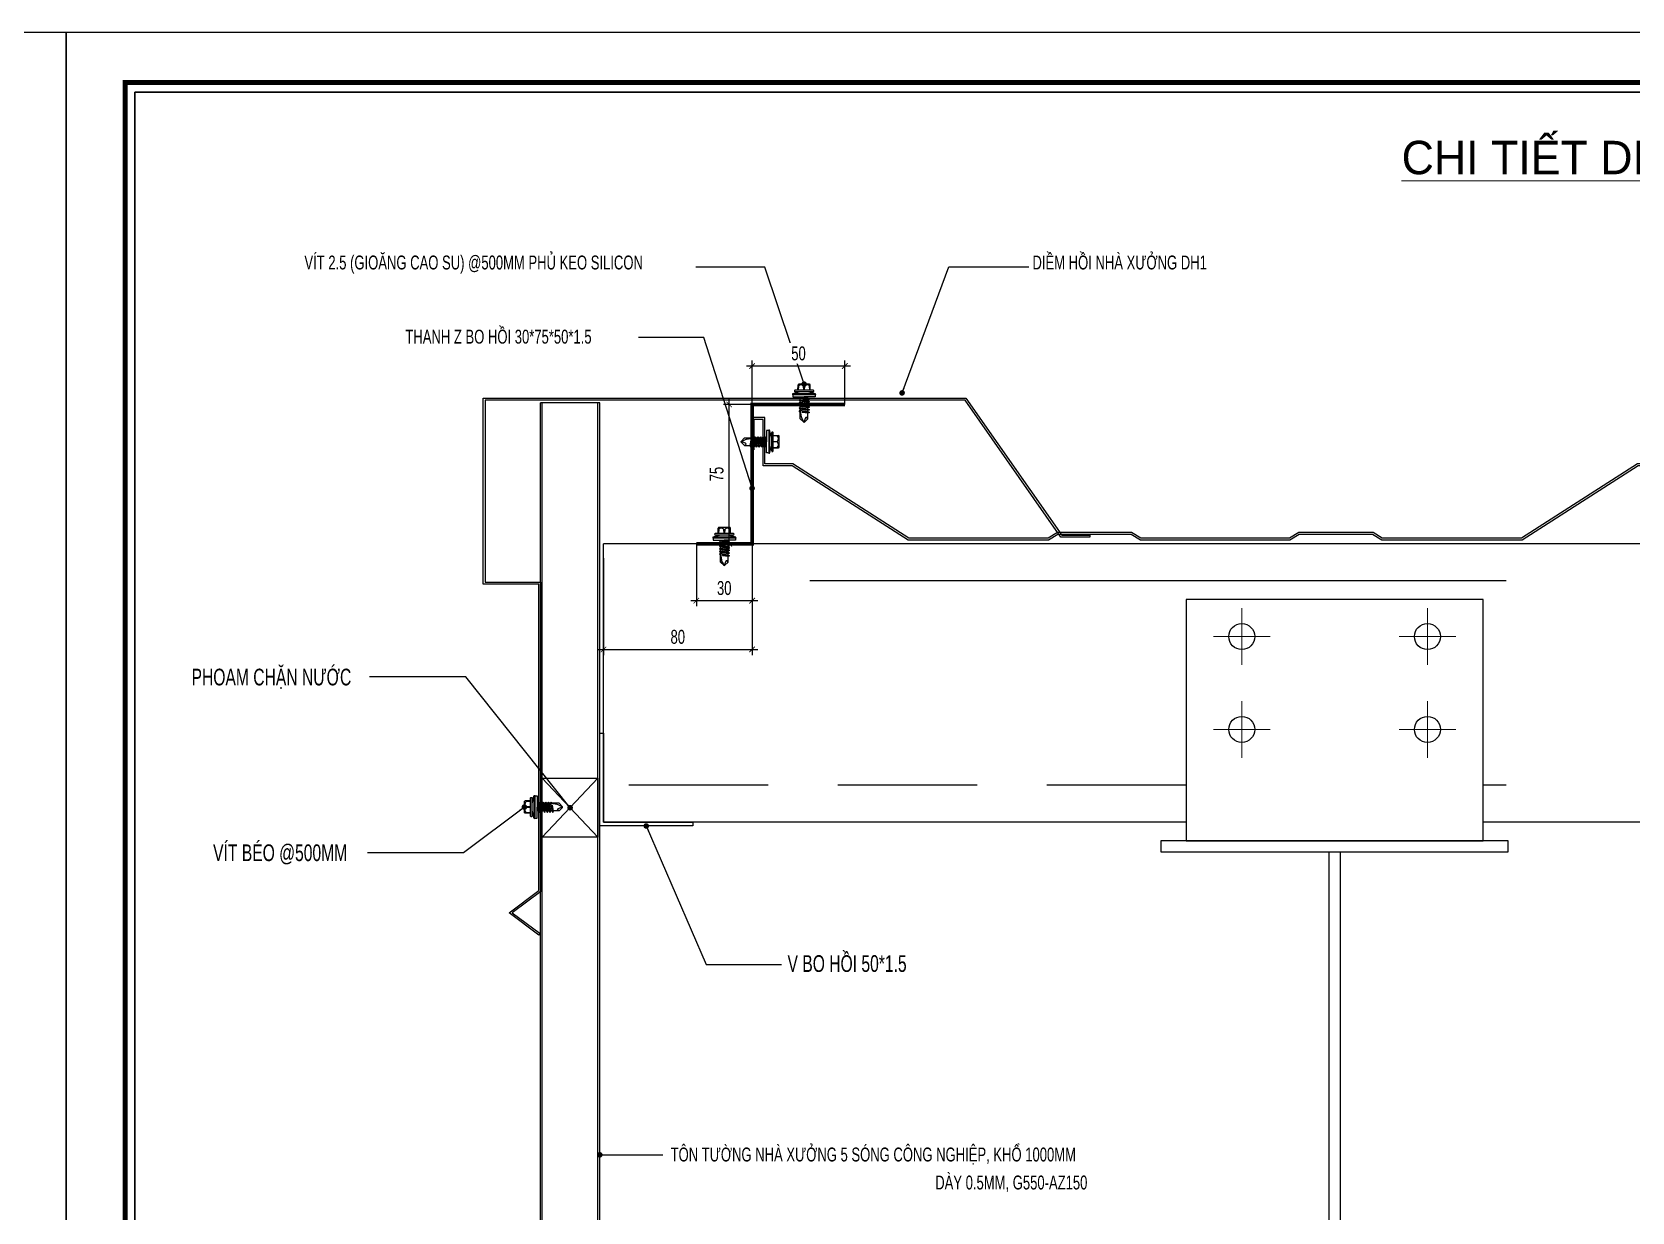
# Model space of a CAD drawing. Header units: inches. Extents: x 2 to 32666, y -5537 to 22.
# Drawn here: x 16641.6 to 16928.9, y -3916.3 to -3704.5 of the extents above; entities that cross this region are included whole.
import ezdxf
from ezdxf.enums import TextEntityAlignment as Align

# ---------------------------------------------------------------- set-up
doc = ezdxf.new("R2010")
doc.units = ezdxf.units.IN
doc.header["$MEASUREMENT"] = 0
doc.linetypes.add('CENTERX2', pattern=[4, 2.5, -0.5, 0.5, -0.5])
doc.linetypes.add('HIDDEN', pattern=[0.375, 0.25, -0.125])
doc.layers.get('Defpoints').update_dxf_attribs({"lineweight": 9})
for name, color, linetype in [('1', 1, 'Continuous'), ('10H-khuat', 8, 'HIDDEN'), ('2', 2, 'Continuous'), ('3', 3, 'Continuous'), ('4', 4, 'Continuous'), ('6', 6, 'Continuous'), ('7', 7, 'Continuous'), ('9', 9, 'Continuous'), ('BAO KHUNG', 31, 'Continuous'), ('DIM', 8, 'Continuous'), ('NET IN', 3, 'Continuous'), ('STRUCTURE', 1, 'Continuous')]:
    doc.layers.add(name, color=color, linetype=linetype)
for name, color, linetype, lineweight in [('1H-dam', 4, 'Continuous', 40), ('_TEXT', 3, 'Continuous', 13), ('TRUC', 8, 'CENTERX2', 5)]:
    doc.layers.add(name, color=color, linetype=linetype, lineweight=lineweight)
doc.layers.add('Cover text', color=7, linetype='Continuous', true_color=0x52370f)
doc.styles.add('ST1', font='vnshx.shx', dxfattribs={"width": 0.7})
doc.styles.add('ST1H', font='vnshxh.shx', dxfattribs={"width": 0.7})
doc.styles.add('ST3', font='VHAVANB.TTF')
doc.styles.add('TIEU DE', font='Vharialn.ttf')
doc.dimstyles.new('3', dxfattribs={"dimtxt": 2.5, "dimasz": 1, "dimexe": 1, "dimexo": 0, "dimgap": 1, "dimtad": 1, "dimdec": 0, "dimlfac": 3, "dimzin": 0, "dimdsep": 46, "dimtxsty": 'ST1', "dimblk": 'ARCHTICK', "dimcen": 1, "dimdle": 1, "dimclrd": 8, "dimclre": 8, "dimclrt": 3, "dimadec": 0, "dimazin": 0, "dimtfac": 1, "dimtdec": 0, "dimtix": 1, "dimtofl": 0, "dimtmove": 1, "dimatfit": 3, "dimldrblk": 'DOT', "dimfxl": 0.18, "dimtfill": 1, "dimtolj": 1, "dimtzin": 0, "dimlwd": -1, "dimlwe": -1, "dimarcsym": 2})

# ---------------------------------------------------------------- blocks, each defined once
blk = doc.blocks.new('kt kien truc 1')
at = {"layer": '2', "color": 157, "linetype": 'Continuous'}
blk.add_lwpolyline([(0, 420), (594, 420), (594, 0), (0, 0)], close=True, dxfattribs=at)
at = {"layer": '7', "color": 147, "linetype": 'Continuous'}
blk.add_lwpolyline([(12.33, 57.61), (581.67, 57.61), (581.67, 409.19), (12.33, 409.19)], close=True, dxfattribs=at)
at = {"layer": 'BAO KHUNG', "color": 167, "linetype": 'Continuous', "const_width": 0.871}
blk.add_lwpolyline([(10.59, 9.07), (583.41, 9.07), (583.41, 410.93), (10.59, 410.93)], close=True, dxfattribs=at)
at = {"layer": 'Cover text', "ltscale": 0.5, "style": 'TIEU DE'}
for tag, p in [('TENBANVE', (45.93, 14.6)), ('STT', (555.05, 15.58))]:
    blk.add_attdef(tag, text='', height=2, dxfattribs=at).set_placement(p, align=Align.MIDDLE_CENTER)
blk = doc.blocks.new('_ArchTick')
at = {"color": 0, "linetype": 'ByBlock', "const_width": 0.15}
blk.add_lwpolyline([(-0.5, -0.5), (0.5, 0.5)], dxfattribs=at)
blk = doc.blocks.new('*D6403')
at = {"layer": '1', "color": 8, "linetype": 'Continuous', "transparency": 16777216}
for p, q in [((16744.23, -3798.97), (16744.23, -3816.36)), ((16770.9, -3798.97), (16770.9, -3816.36)), ((16743.23, -3815.36), (16771.9, -3815.36))]:
    blk.add_line(p, q, dxfattribs=at)
at = {"layer": 'Defpoints', "color": 0, "transparency": 16777216}
for p in [(16744.23, -3798.97), (16770.9, -3798.97), (16770.9, -3815.36)]:
    blk.add_point(p, dxfattribs=at)
at = {"layer": '1', "color": 8, "transparency": 16777216, "rotation": 180}
blk.add_blockref('_ArchTick', (16744.23, -3815.36), dxfattribs=at)
at = {"layer": '1', "color": 8, "transparency": 16777216}
blk.add_blockref('_ArchTick', (16770.9, -3815.36), dxfattribs=at)
at = {"layer": '1', "color": 3, "transparency": 16777216, "insert": (16757.56, -3813.11), "char_height": 2.5, "attachment_point": 5, "style": 'ST1', "bg_fill": 3, "box_fill_scale": 1.25, "bg_fill_color": 256, "bg_fill_true_color": 13158600, "bg_fill_transparency": 0}
blk.add_mtext('\\A1;80', dxfattribs=at)
blk = doc.blocks.new('_Dot')
at = {"color": 0, "linetype": 'ByBlock', "lineweight": -2}
blk.add_line((-0.5, 0), (-1, 0), dxfattribs=at)
at = {"color": 0, "linetype": 'ByBlock', "const_width": 0.5}
blk.add_lwpolyline([(-0.25, 0, 1), (0.25, 0, 1)], format="xyb", close=True, dxfattribs=at)
blk = doc.blocks.new('Short_Self_drilling')
at = {"layer": 'STRUCTURE', "color": 1, "linetype": 'Continuous'}
for p, q in [((6.43, 1.74), (-6.43, 1.73)), ((5.14, 3.76), (-5.14, 3.75)), ((-2.57, 2.9), (-5.14, 2.9)), ((-3.43, 3.75), (-3.43, 6.75)), ((3, 7.19), (-3, 7.18)), ((2.57, 2.9), (-2.57, 2.9)), ((-2.14, 2.8), (-2.14, 2.9)), ((6.25, 0), (0, 0)), ((2.15, 2.8), (2.15, 2.9)), ((2.16, -0.5), (2.15, 0.01)), ((5.14, 2.9), (2.57, 2.9)), ((3.43, 3.76), (3.42, 6.76)), ((2.99, -1.17), (-2.7, -0.23)), ((2.99, -2.7), (-2.7, -1.76)), ((2.99, -4.23), (-2.7, -3.28)), ((2.99, -5.75), (-2.7, -4.81)), ((2.99, -7.28), (-2.7, -6.33)), ((-1.91, -7.99), (-2.7, -7.86)), ((-2.14, -1.38), (-2.14, -0.87)), ((-2.14, -2.91), (-2.14, -2.39)), ((-2.14, -4.43), (-2.14, -3.92)), ((-2.13, -5.96), (-2.14, -5.44)), ((-2.14, -12.33), (-2.14, -8.48)), ((-2.13, -7.49), (-2.13, -6.97)), ((3, -8.8), (-1.14, -8.12)), ((2.16, -2.03), (2.16, -1.51)), ((2.16, -3.55), (2.16, -3.04)), ((2.16, -5.08), (2.16, -4.56)), ((2.16, -6.6), (2.16, -6.09)), ((2.16, -8.13), (2.16, -7.61)), ((2.15, -12.31), (2.15, -9.14))]:
    blk.add_line(p, q, dxfattribs=at)
blk.add_lwpolyline([(6.43, 1.31), (6.43, 1.74), (2.14, 2.81), (-2.14, 2.8), (-6.43, 1.73), (-6.43, 1.3)], close=True, dxfattribs=at)
for points in [[(-6.43, 1.3, -0.088869), (-6.25, 0), (0, 0)], [(-0.13, 3.76), (-0.33, 6.23, 0.338878), (-3.14, 6.23), (-3.33, 3.75)], [(3.3, 3.76), (3.1, 6.23, 0.338878), (0.29, 6.23), (0.1, 3.76)], [(-0.08, -14.04), (-1.04, -12.24, -0.148657), (-1.4, -11.2), (-1.95, -7.72, -0.815006), (-1.21, -7.77, 0.150833), (-0.85, -8.68)], [(2.15, -12.31), (0.17, -14.24, -0.333596), (-0.17, -14.24), (-2.14, -12.33)], [(2.15, -12.31), (1.71, -11.7, 0.52242), (0.88, -11.71), (-0.17, -14.24)]]:
    blk.add_lwpolyline(points, format="xyb", dxfattribs=at)
for points in [[(2.99, -1.17), (2.16, -1.51), (-2.14, -0.85), (-2.7, -0.23), (-2.36, 0)], [(2.99, -2.7), (2.16, -3.04), (-2.14, -2.37), (-2.7, -1.76), (-2.14, -1.38), (2.16, -2.03), (2.99, -2.7)], [(2.99, -4.23), (2.16, -4.56), (-2.14, -3.9), (-2.7, -3.28), (-2.14, -2.91), (2.16, -3.55), (2.99, -4.23)], [(2.99, -5.75), (2.16, -6.09), (-2.14, -5.43), (-2.7, -4.81), (-2.14, -4.43), (2.16, -5.08), (2.99, -5.75)], [(2.99, -7.28), (2.16, -7.62), (-2.14, -6.95), (-2.7, -6.33), (-2.13, -5.96), (2.16, -6.6), (2.99, -7.28)], [(-1.82, -8.53), (-2.14, -8.48), (-2.7, -7.86), (-2.13, -7.49), (-1.83, -7.53)], [(-1.26, -7.62), (2.16, -8.13), (3, -8.8)], [(-1.18, 0), (2.16, -0.5), (2.99, -1.17)], [(3, -8.8), (2.16, -9.14), (-0.85, -8.68)]]:
    blk.add_lwpolyline(points, dxfattribs=at)
for centre, radius, start, end in [((-4.99, 3.32), 0.455, 109.79487, 250.26739), ((-3, 6.75), 0.429, 90.03113, 180.03113), ((3, 6.76), 0.429, 0.03113, 90.03113), ((5.07, 3.33), 0.435, 279.72757, 80.33469), ((9.99, 0.17), 3.74, 162.29632, 182.61031)]:
    blk.add_arc(centre, radius, start, end, dxfattribs=at)
blk = doc.blocks.new('*D6483')
at = {"layer": '1', "color": 8, "linetype": 'Continuous', "transparency": 16777216}
for p, q in [((16766.78, -3797.38), (16766.78, -3770.38)), ((16770.9, -3771.38), (16765.78, -3771.38)), ((16770.9, -3796.38), (16765.78, -3796.38))]:
    blk.add_line(p, q, dxfattribs=at)
at = {"layer": 'Defpoints', "color": 0, "transparency": 16777216}
for p in [(16766.78, -3771.38), (16770.9, -3771.38), (16770.9, -3796.38)]:
    blk.add_point(p, dxfattribs=at)
at = {"layer": '1', "color": 8, "transparency": 16777216}
for p, rotation in [((16766.78, -3771.38), 90), ((16766.78, -3796.38), 270)]:
    blk.add_blockref('_ArchTick', p, dxfattribs=dict(at, rotation=rotation))
at = {"layer": '1', "color": 3, "transparency": 16777216, "insert": (16764.53, -3783.88), "char_height": 2.5, "attachment_point": 5, "rotation": 90, "style": 'ST1', "bg_fill": 3, "box_fill_scale": 1.25, "bg_fill_color": 256, "bg_fill_true_color": 13158600, "bg_fill_transparency": 0}
blk.add_mtext('\\A1;75', dxfattribs=at)
blk = doc.blocks.new('*D6484')
at = {"layer": '1', "color": 8, "linetype": 'Continuous', "transparency": 16777216}
for p, q in [((16760.9, -3796.38), (16760.9, -3807.6)), ((16770.9, -3796.38), (16770.9, -3807.6)), ((16759.9, -3806.6), (16771.9, -3806.6))]:
    blk.add_line(p, q, dxfattribs=at)
at = {"layer": 'Defpoints', "color": 0, "transparency": 16777216}
for p in [(16760.9, -3796.38), (16770.9, -3796.38), (16770.9, -3806.6)]:
    blk.add_point(p, dxfattribs=at)
at = {"layer": '1', "color": 8, "transparency": 16777216, "rotation": 180}
blk.add_blockref('_ArchTick', (16760.9, -3806.6), dxfattribs=at)
at = {"layer": '1', "color": 8, "transparency": 16777216}
blk.add_blockref('_ArchTick', (16770.9, -3806.6), dxfattribs=at)
at = {"layer": '1', "color": 3, "transparency": 16777216, "insert": (16765.9, -3804.35), "char_height": 2.5, "attachment_point": 5, "style": 'ST1', "bg_fill": 3, "box_fill_scale": 1.25, "bg_fill_color": 256, "bg_fill_true_color": 13158600, "bg_fill_transparency": 0}
blk.add_mtext('\\A1;30', dxfattribs=at)
blk = doc.blocks.new('*D6485')
at = {"layer": '1', "color": 8, "linetype": 'Continuous', "transparency": 16777216}
for p, q in [((16788.56, -3764.48), (16769.9, -3764.48)), ((16770.9, -3771.38), (16770.9, -3763.48)), ((16787.56, -3771.38), (16787.56, -3763.48))]:
    blk.add_line(p, q, dxfattribs=at)
at = {"layer": 'Defpoints', "color": 0, "transparency": 16777216}
for p in [(16770.9, -3764.48), (16770.9, -3771.38), (16787.56, -3771.38)]:
    blk.add_point(p, dxfattribs=at)
at = {"layer": '1', "color": 8, "transparency": 16777216, "rotation": 180}
blk.add_blockref('_ArchTick', (16770.9, -3764.48), dxfattribs=at)
at = {"layer": '1', "color": 8, "transparency": 16777216}
blk.add_blockref('_ArchTick', (16787.56, -3764.48), dxfattribs=at)
at = {"layer": '1', "color": 3, "transparency": 16777216, "insert": (16779.23, -3762.23), "char_height": 2.5, "attachment_point": 5, "style": 'ST1', "bg_fill": 3, "box_fill_scale": 1.25, "bg_fill_color": 256, "bg_fill_true_color": 13158600, "bg_fill_transparency": 0}
blk.add_mtext('\\A1;50', dxfattribs=at)

msp = doc.modelspace()

# ---------------------------------------------------------------- linework, layer by layer
at = {"ltscale": 500}
msp.add_line((16744.2303, -3846.3807), (16744.2303, -3796.3807), dxfattribs=at)
for points in [[(17093.786, -3796.3807), (16744.2303, -3796.3807)], [(16848.7988, -3846.3807), (16744.2303, -3846.3807)], [(17093.786, -3846.3807), (16902.1321, -3846.3807)]]:
    msp.add_lwpolyline(points, dxfattribs=at)
for points in [[(16902.1321, -3806.3807), (16848.7988, -3806.3807), (16848.7988, -3849.7141), (16902.1321, -3849.7141)], [(16906.6321, -3849.7141), (16844.2988, -3849.7141), (16844.2988, -3851.7141), (16906.6321, -3851.7141)], [(16874.4655, -3851.7141), (16876.4655, -3851.7141), (16876.4655, -3935.0474), (16874.4655, -3935.0474)]]:
    msp.add_lwpolyline(points, close=True, dxfattribs=at)
for centre in [(16858.7988, -3813.0474), (16892.1321, -3813.0474), (16858.7988, -3829.7141), (16892.1321, -3829.7141)]:
    msp.add_circle(centre, 2.3333, dxfattribs=at)
at = {"layer": '10H-khuat', "ltscale": 500}
for points in [[(17093.786, -3803.0474), (16744.2303, -3803.0474)], [(17093.786, -3839.7141), (16902.1321, -3839.7141)]]:
    msp.add_lwpolyline(points, dxfattribs=at)
at = {"layer": '10H-khuat', "ltscale": 100}
msp.add_lwpolyline([(16848.7988, -3839.7141), (16744.2303, -3839.7141)], dxfattribs=at)
at = {"layer": '1H-dam', "const_width": 0.6667}
msp.add_lwpolyline([(16760.8969, -3796.3807), (16770.8969, -3796.3807), (16770.8969, -3771.3807), (16787.5636, -3771.3807)], dxfattribs=at)
at = {"layer": '3'}
for p, q in [((16732.8969, -4066.9148), (16732.8969, -3771.1043)), ((16743.5636, -3771.1043), (16732.8969, -3771.1043)), ((16733.2303, -4066.9148), (16733.2303, -3771.1043))]:
    msp.add_line(p, q, dxfattribs=at)
for points in [[(16932.566, -3774.7216), (16934.7167, -3774.7216), (16934.7167, -3782.0547), (16929.8622, -3782.0547), (16909.0289, -3795.388), (16884.0289, -3795.388), (16882.3622, -3794.388), (16869.0289, -3794.388), (16867.3622, -3795.388), (16840.6955, -3795.388), (16839.0289, -3794.388), (16825.6955, -3794.388), (16824.0289, -3795.388), (16799.0289, -3795.388), (16778.1955, -3782.0547), (16773.1955, -3782.0547), (16773.1955, -3773.7213), (16770.8969, -3773.7213), (16770.8969, -3779.5087)], [(16932.249, -3774.3883), (16935.1955, -3774.3883), (16935.1955, -3782.388), (16929.9598, -3782.388), (16909.1264, -3795.7213), (16883.9366, -3795.7213), (16882.2699, -3794.7213), (16869.1212, -3794.7213), (16867.4545, -3795.7213), (16840.6032, -3795.7213), (16838.9366, -3794.7213), (16825.7879, -3794.7213), (16824.1212, -3795.7213), (16798.9313, -3795.7213), (16778.098, -3782.388), (16772.8622, -3782.388), (16772.8622, -3774.0547), (16771.2303, -3774.0547), (16771.2303, -3779.5087)]]:
    msp.add_lwpolyline(points, dxfattribs=at)
at = {"layer": '4'}
msp.add_lwpolyline([(16744.2303, -3830.3807), (16744.2303, -3846.3807), (16760.2303, -3846.3807), (16760.2303, -3847.0474), (16743.5636, -3847.0474), (16743.5636, -3830.3807)], close=True, dxfattribs=at)
at = {"layer": '9'}
for p, q in [((16733.2303, -3849.0548), (16743.2303, -3838.4874)), ((16733.2303, -3838.4874), (16743.2303, -3849.0548))]:
    msp.add_line(p, q, dxfattribs=at)
msp.add_lwpolyline([(16733.2303, -3838.4874), (16743.2303, -3838.4874), (16743.2303, -3849.0548), (16733.2303, -3849.0548)], close=True, dxfattribs=at)
at = {"layer": 'DIM'}
msp.add_lwpolyline([(16660.1005, -3715.3349), (17229.4384, -3715.3349), (17229.4384, -4066.9148), (16660.1005, -4066.9148)], close=True, dxfattribs=at)
msp.add_lwpolyline([(16660.1005, -3715.3349), (17229.4384, -3715.3349), (17229.4384, -4066.9148), (16660.1005, -4066.9148)], close=True, dxfattribs=at)
at = {"layer": 'NET IN'}
msp.add_lwpolyline([(16053.7695, -3704.5249), (16647.7695, -3704.5249), (16647.7695, -4124.5249), (16053.7695, -4124.5249)], close=True, dxfattribs=at)
at = {"layer": 'TRUC', "ltscale": 500}
for p, q in [((16858.7988, -3807.9669), (16858.7988, -3818.1279)), ((16892.1321, -3807.9669), (16892.1321, -3818.1279)), ((16863.8793, -3813.0474), (16853.7183, -3813.0474)), ((16897.2127, -3813.0474), (16887.0516, -3813.0474)), ((16858.7988, -3824.6335), (16858.7988, -3834.7946)), ((16892.1321, -3824.6335), (16892.1321, -3834.7946)), ((16863.8793, -3829.7141), (16853.7183, -3829.7141)), ((16897.2127, -3829.7141), (16887.0516, -3829.7141))]:
    msp.add_line(p, q, dxfattribs=at)

# ---------------------------------------------------------------- block references
at = {"color": 1, "yscale": 0.3200000000247681, "zscale": 0.3200000000247681}
for p, xscale, rotation in [((16780.2359, -3770.0309), 0.3200000000247681, 359.9688724504064), ((16773.486, -3778.0697), 0.3200000000247681, 269.9688724504064), ((16732.3171, -3843.6496), -0.3200000000247681, 90.03112754959358)]:
    msp.add_blockref('Short_Self_drilling', p, dxfattribs=dict(at, xscale=xscale, rotation=rotation))
at = {"layer": '3'}
msp.add_blockref('kt kien truc 1', (16053.7695, -4124.5249), dxfattribs=at)

# ---------------------------------------------------------------- texts
at = {"layer": '3', "style": 'ST1H', "width": 0.7}
for s, height, p in [('vÝt 2.5 (gio¨ng cao su) @500mm phñ keo silicon', 2.5, (16690.5322, -3747.1504)), ('diÒm håi nhµ x\xadëng dh1', 2.5, (16821.2265, -3747.1504)), ('thanh z bo håi 30*75*50*1.5', 2.5, (16708.66, -3760.4619)), ('phoam chÆn n\xadíc', 3, (16670.2718, -3821.8143)), ('vÝt bÐo @500mm', 3, (16674.1415, -3853.3496)), ('v bo håi 50*1.5', 3, (16777.259, -3873.2409)), ('t«n t\xadêng nhµ x\xadëng 5 sãng c«ng nghiÖp, khæ 1000mm', 2.5, (16756.2742, -3907.2679)), ('dµy 0.5mm, g550-az150', 2.5, (16803.7742, -3912.2942))]:
    msp.add_text(s, height=height, dxfattribs=at).set_placement(p)
at = {"layer": '_TEXT', "style": 'ST3'}
msp.add_text('%%Uchi tiÕt diÒm håi dh1', height=6, dxfattribs=at).set_placement((16887.5, -3730.057))

# ---------------------------------------------------------------- leaders
at = {"layer": '1'}
for points in [[(16780.2359, -3767.7319), (16773.1957, -3746.764), (16760.7787, -3746.764)], [(16797.8266, -3769.306), (16806.238, -3746.6682), (16820.5869, -3746.6682)], [(16770.8969, -3786.4171), (16762.2228, -3759.3718), (16750.5115, -3759.3718)], [(16738.2303, -3843.7711), (16719.498, -3820.2556), (16702.2279, -3820.2556)], [(16730.0181, -3843.6496), (16719.1011, -3851.8386), (16701.836, -3851.8386)], [(16751.8969, -3847.0474), (16762.6529, -3871.8968), (16776.1911, -3871.8968)], [(16743.5636, -3906.0799), (16754.8775, -3906.0799)]]:
    msp.add_leader(points, dimstyle='3', override={"dimgap": 1, "dimtad": 0}, dxfattribs=at)

# ---------------------------------------------------------------- next in the draw order: dimensions: what is measured, and where the dimension line sits
dim = msp.add_linear_dim(base=(16770.8969, -3815.361), p1=(16744.2303, -3798.968), p2=(16770.8969, -3798.968), dimstyle='3', dxfattribs=at)
dim.commit()
dim.dimension.update_dxf_attribs({"geometry": '*D6403', "text_midpoint": (16757.5636, -3813.111)})

# ---------------------------------------------------------------- next in the draw order: linework, layer by layer
at = {"layer": '3'}
for p, q in [((16743.2303, -4066.9148), (16743.2303, -3771.1043)), ((16743.5636, -4066.9148), (16743.5636, -3771.1043))]:
    msp.add_line(p, q, dxfattribs=at)
at = {"layer": '6'}
msp.add_lwpolyline([(16831.5024, -3795.1867), (16826.3289, -3795.1867), (16809.1216, -3770.6122), (16722.9618, -3770.6122), (16722.9618, -3803.2788), (16732.9618, -3803.2788), (16732.9618, -3858.7787), (16727.8531, -3862.616), (16732.8287, -3866.3534), (16732.6285, -3866.6199), (16727.298, -3862.616), (16732.6285, -3858.6122), (16732.6285, -3803.6122), (16722.6285, -3803.6122), (16722.6285, -3770.2788), (16809.2951, -3770.2788), (16826.5024, -3794.8534), (16831.5024, -3794.8534)], close=True, dxfattribs=at)
at = {"layer": 'DIM'}
msp.add_lwpolyline([(16660.1005, -3715.3349), (17229.4384, -3715.3349), (17229.4384, -4066.9148), (16660.1005, -4066.9148)], close=True, dxfattribs=at)
at = {"layer": 'NET IN'}
msp.add_lwpolyline([(16647.7695, -3704.5249), (17241.7695, -3704.5249), (17241.7695, -4124.5249), (16647.7695, -4124.5249)], close=True, dxfattribs=at)

# ---------------------------------------------------------------- next in the draw order: block references
at = {"color": 1, "xscale": 0.3200000000247681, "yscale": 0.3200000000247681, "zscale": 0.3200000000247681, "rotation": 359.9688724504064}
msp.add_blockref('Short_Self_drilling', (16765.9123, -3795.749), dxfattribs=at)
at = {"layer": '3'}
msp.add_blockref('kt kien truc 1', (16647.7695, -4124.5249), dxfattribs=at)

# ---------------------------------------------------------------- next in the draw order: dimensions: what is measured, and where the dimension line sits
at = {"layer": '1'}
dim = msp.add_linear_dim(base=(16766.781, -3771.3807), p1=(16770.8969, -3796.3807), p2=(16770.8969, -3771.3807), angle=90, dimstyle='3', dxfattribs=at)
dim.commit()
dim.dimension.update_dxf_attribs({"geometry": '*D6483', "text_midpoint": (16764.531, -3783.8807)})

# ---------------------------------------------------------------- next in the draw order: dimensions: what is measured, and where the dimension line sits
for base, p1, p2, picture, middle in [((16770.8969, -3764.4815), (16787.5636, -3771.3807), (16770.8969, -3771.3807), '*D6485', (16779.2303, -3762.2315)), ((16770.8969, -3806.6012), (16760.8969, -3796.3807), (16770.8969, -3796.3807), '*D6484', (16765.8969, -3804.3512))]:
    dim = msp.add_linear_dim(base=base, p1=p1, p2=p2, dimstyle='3', dxfattribs=at)
    dim.commit()
    dim.dimension.update_dxf_attribs({"geometry": picture, "text_midpoint": middle})

doc.saveas('drawing.dxf')
